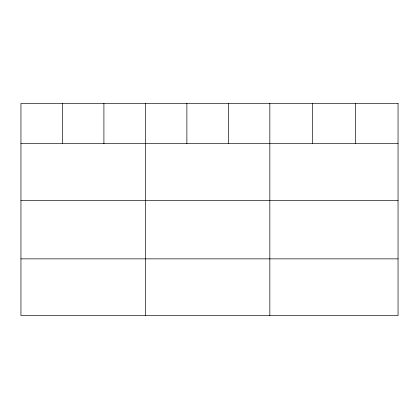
<?xml version="1.0" encoding="UTF-8"?>
<svg xmlns="http://www.w3.org/2000/svg" width="419" height="419" viewBox="0 0 419 419"><rect width="100%" height="100%" fill="white"/><g stroke="black" fill="none" stroke-linecap="round" stroke-linejoin="round"><path stroke-width="0.63" d="M20.95 143.67L398.05 143.67M20.95 200.402L398.05 200.402M20.95 258.858L398.05 258.858M355.312 103.409L355.312 143.67M312.574 103.409L312.574 143.67M269.836 103.409L269.836 315.591M228.355 103.409L228.355 143.67M186.874 103.409L186.874 143.67M145.393 103.409L145.393 315.591M103.912 103.409L103.912 143.67M62.431 103.409L62.431 143.67M398.05 103.409L20.95 103.409L20.95 315.591L398.05 315.591L398.05 103.409"/></g></svg>
